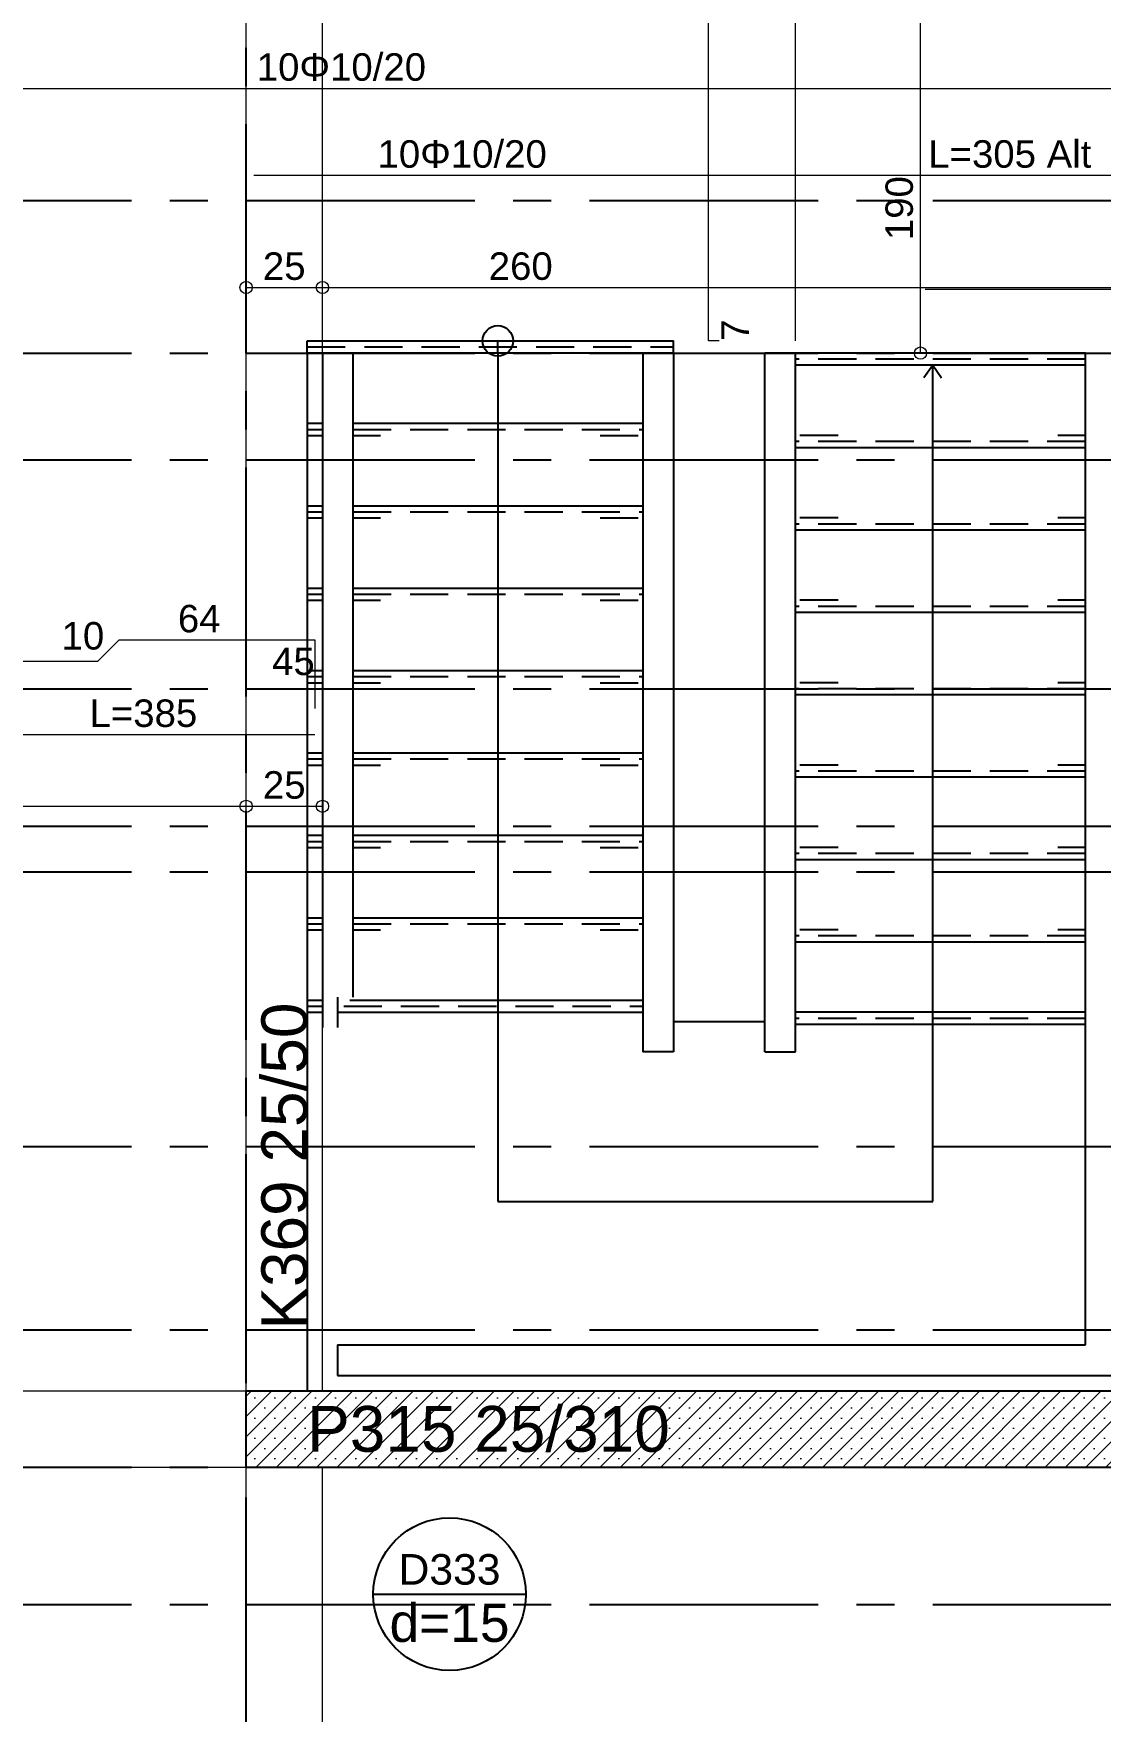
# Model space of a CAD drawing. Header units: millimetres. Extents: x 2232 to 85269, y -3593 to 5869.
# Drawn here: x 62775 to 63125, y 3623 to 4173 of the extents above; entities that cross this region are included whole.
import ezdxf

# ---------------------------------------------------------------- set-up
doc = ezdxf.new("R2010")
doc.units = ezdxf.units.MM
for name, pattern in [('CENTER2', [112.5, 75, -12.5, 12.5, -12.5]), ('DASHDOT2', [12.7, 6.35, -3.175, 0, -3.175]), ('HIDDEN2', [18.75, 12.5, -6.25])]:
    doc.linetypes.add(name, pattern=pattern)
doc.layers.add('aks', color=251, linetype='DASHDOT2', lineweight=35)
for name, color, linetype in [('Donatı Topl. Uzun. Yazısı', 7, 'Continuous'), ('Donatı Uz. Yazısı', 7, 'Continuous'), ('Donatı Yazısı', 7, 'Continuous'), ('Donatı Çizgisi', 7, 'Continuous'), ('Döşeme', 7, 'Continuous'), ('Kiriş', 7, 'Continuous'), ('Merdiven', 7, 'Continuous'), ('Panel', 7, 'Continuous'), ('Standart', 7, 'Continuous'), ('Statik Döşeme Kenarı', 7, 'Continuous'), ('Ölçülendirme', 7, 'Continuous')]:
    doc.layers.add(name, color=color, linetype=linetype)
doc.styles.add('arial_1_18', font='arial.ttf', dxfattribs={"height": 0.2})

# ---------------------------------------------------------------- blocks, each defined once
blk = doc.blocks.new('IDE612Entity5168')
at = {"layer": 'Döşeme', "color": 117, "linetype": 'Continuous', "lineweight": -3}
blk.add_lwpolyline([(1841.67, 718.33), (1891.67, 718.33)], dxfattribs=at)
blk.add_circle((1866.67, 718.33), 25, dxfattribs=at)
at = {"layer": 'Döşeme', "color": 178, "linetype": 'Continuous', "lineweight": -3, "style": 'arial_1_18'}
blk.add_text('D333', height=10, dxfattribs=at).set_placement((1849.97, 721.46))
at = {"layer": 'Döşeme', "color": 164, "linetype": 'Continuous', "lineweight": -3, "style": 'arial_1_18'}
blk.add_text('d=15', height=12.5, dxfattribs=at).set_placement((1847, 702.71))
blk = doc.blocks.new('IDE612Entity5236')
at = {"layer": 'aks', "color": 251, "linetype": 'CENTER2', "lineweight": -3}
blk.add_lwpolyline([(1800, 0), (1800, 2330)], dxfattribs=at)
blk = doc.blocks.new('IDE612Entity5278')
at = {"layer": 'aks', "color": 251, "linetype": 'CENTER2', "lineweight": -3}
blk.add_lwpolyline([(0, 1090), (3260, 1090)], dxfattribs=at)
blk = doc.blocks.new('IDE612Entity5285')
at = {"layer": 'aks', "color": 251, "linetype": 'CENTER2', "lineweight": -3}
blk.add_lwpolyline([(0, 865), (3260, 865)], dxfattribs=at)
blk = doc.blocks.new('IDE612Entity5292')
at = {"layer": 'aks', "color": 251, "linetype": 'CENTER2', "lineweight": -3}
blk.add_lwpolyline([(0, 715), (3260, 715)], dxfattribs=at)
blk = doc.blocks.new('IDE612Entity5299')
at = {"layer": 'aks', "color": 251, "linetype": 'CENTER2', "lineweight": -3}
blk.add_lwpolyline([(0, 970), (3260, 970)], dxfattribs=at)
blk = doc.blocks.new('IDE612Entity5306')
at = {"layer": 'aks', "color": 251, "linetype": 'CENTER2', "lineweight": -3}
blk.add_lwpolyline([(0, 1125), (3260, 1125)], dxfattribs=at)
blk = doc.blocks.new('IDE612Entity5313')
at = {"layer": 'aks', "color": 251, "linetype": 'CENTER2', "lineweight": -3}
blk.add_lwpolyline([(0, 1015), (3260, 1015)], dxfattribs=at)
blk = doc.blocks.new('IDE612Entity5320')
at = {"layer": 'aks', "color": 251, "linetype": 'CENTER2', "lineweight": -3}
blk.add_lwpolyline([(0, 760), (3260, 760)], dxfattribs=at)
blk = doc.blocks.new('IDE612Entity5341')
at = {"layer": 'aks', "color": 251, "linetype": 'CENTER2', "lineweight": -3}
blk.add_lwpolyline([(0, 955), (3260, 955)], dxfattribs=at)
blk = doc.blocks.new('IDE612Entity5348')
at = {"layer": 'aks', "color": 251, "linetype": 'CENTER2', "lineweight": -3}
blk.add_lwpolyline([(0, 805), (3260, 805)], dxfattribs=at)
blk = doc.blocks.new('IDE612Entity5557')
at = {"layer": 'Panel', "linetype": 'Continuous', "lineweight": 5}
h = blk.add_hatch(dxfattribs=at)
h.set_pattern_fill('SACNCR', color=163, scale=50, style=0)
h.set_pattern_definition([(45, (0, 0), (-3.314563, 3.314563), []), (45, (3.3146, 0), (-3.314563, 3.314563), [0, -4.6875])])
h.paths.add_polyline_path([(1800, 785), (2110, 785), (2110, 760), (1800, 760)])
blk = doc.blocks.new('IDE612Entity5558')
at = {"layer": 'Panel', "color": 164, "linetype": 'Continuous', "lineweight": -3}
blk.add_lwpolyline([(1800, 760), (1800, 785)], dxfattribs=at)
blk = doc.blocks.new('IDE612Entity5559')
at = {"layer": 'Panel', "color": 164, "linetype": 'Continuous', "lineweight": -3}
blk.add_lwpolyline([(1800, 760), (2110, 760)], dxfattribs=at)
blk = doc.blocks.new('IDE612Entity5561')
at = {"layer": 'Panel', "color": 164, "linetype": 'Continuous', "lineweight": -3}
blk.add_lwpolyline([(1800, 785), (2110, 785)], dxfattribs=at)
blk = doc.blocks.new('IDE612Entity5562')
at = {"layer": 'Panel', "color": 159, "linetype": 'Continuous', "lineweight": -3, "style": 'arial_1_18'}
blk.add_text('P315 25/310', height=15, dxfattribs=at).set_placement((1820, 765))
blk = doc.blocks.new('IDE612Entity5565')
at = {"layer": 'aks', "color": 251, "linetype": 'CENTER2', "lineweight": -3}
blk.add_lwpolyline([(0, 1175), (3260, 1175)], dxfattribs=at)
blk = doc.blocks.new('IDE612Entity5763')
at = {"layer": 'Kiriş', "color": 4, "linetype": 'Continuous', "lineweight": 5}
blk.add_lwpolyline([(1825, 410), (1825, 760)], dxfattribs=at)
blk = doc.blocks.new('IDE612Entity5764')
at = {"layer": 'Kiriş', "color": 4, "linetype": 'Continuous', "lineweight": 5}
blk.add_lwpolyline([(1800, 410), (1800, 760)], dxfattribs=at)
blk = doc.blocks.new('IDE612Entity5844')
at = {"layer": 'Statik Döşeme Kenarı', "color": 1, "linetype": 'Continuous', "lineweight": 5}
blk.add_lwpolyline([(1825, 1125), (2085, 1125)], dxfattribs=at)
blk = doc.blocks.new('IDE612Entity5936')
at = {"layer": 'Kiriş', "color": 4, "linetype": 'Continuous', "lineweight": 5}
blk.add_lwpolyline([(1825, 785), (1825, 1125)], dxfattribs=at)
blk = doc.blocks.new('IDE612Entity5937')
at = {"layer": 'Kiriş', "color": 4, "linetype": 'Continuous', "lineweight": 5}
blk.add_lwpolyline([(1825, 1125), (1825, 1315)], dxfattribs=at)
blk = doc.blocks.new('IDE612Entity5938')
at = {"layer": 'Kiriş', "color": 4, "linetype": 'Continuous', "lineweight": 5}
blk.add_lwpolyline([(1800, 785), (1800, 1315)], dxfattribs=at)
blk = doc.blocks.new('IDE612Entity5939')
at = {"layer": 'Kiriş', "color": 159, "linetype": 'Continuous', "lineweight": 5, "style": 'arial_1_18'}
blk.add_text('K369 25/50', height=15, rotation=90, dxfattribs=at).set_placement((1820, 805))
blk = doc.blocks.new('IDE612Entity5940')
at = {"layer": 'Kiriş', "color": 4, "linetype": 'Continuous', "lineweight": 5}
blk.add_lwpolyline([(1460, 760), (1800, 760)], dxfattribs=at)
blk = doc.blocks.new('IDE612Entity5941')
at = {"layer": 'Kiriş', "color": 4, "linetype": 'Continuous', "lineweight": 5}
blk.add_lwpolyline([(1460, 785), (1800, 785)], dxfattribs=at)
blk = doc.blocks.new('IDE612Entity6299')
at = {"layer": 'Merdiven', "color": 171, "linetype": 'Continuous', "lineweight": -3}
blk.add_lwpolyline([(1835, 1125), (1835, 914)], dxfattribs=at)
blk = doc.blocks.new('IDE612Entity6300')
at = {"layer": 'Merdiven', "color": 171, "linetype": 'Continuous', "lineweight": -3}
blk.add_lwpolyline([(1825, 1125), (1825, 904)], dxfattribs=at)
blk = doc.blocks.new('IDE612Entity6301')
at = {"layer": 'Merdiven', "color": 171, "linetype": 'Continuous', "lineweight": -3}
blk.add_lwpolyline([(1835, 1125), (1825, 1125)], dxfattribs=at)
blk = doc.blocks.new('IDE612Entity6302')
at = {"layer": 'Merdiven', "color": 171, "linetype": 'Continuous', "lineweight": -3}
blk.add_lwpolyline([(1940, 1125), (1940, 914)], dxfattribs=at)
blk = doc.blocks.new('IDE612Entity6303')
at = {"layer": 'Merdiven', "color": 171, "linetype": 'Continuous', "lineweight": -3}
blk.add_lwpolyline([(1930, 1125), (1930, 904)], dxfattribs=at)
blk = doc.blocks.new('IDE612Entity6304')
at = {"layer": 'Merdiven', "color": 171, "linetype": 'Continuous', "lineweight": -3}
blk.add_lwpolyline([(1940, 1125), (1930, 1125)], dxfattribs=at)
blk = doc.blocks.new('IDE612Entity6305')
at = {"layer": 'Merdiven', "color": 171, "linetype": 'Continuous', "lineweight": -3}
blk.add_lwpolyline([(1830, 914), (1830, 904)], dxfattribs=at)
blk = doc.blocks.new('IDE612Entity6306')
at = {"layer": 'Merdiven', "color": 171, "linetype": 'Continuous', "lineweight": -3}
blk.add_lwpolyline([(1830, 800), (2075, 800)], dxfattribs=at)
blk = doc.blocks.new('IDE612Entity6307')
at = {"layer": 'Merdiven', "color": 171, "linetype": 'Continuous', "lineweight": -3}
blk.add_lwpolyline([(1830, 790), (2085, 790)], dxfattribs=at)
blk = doc.blocks.new('IDE612Entity6308')
at = {"layer": 'Merdiven', "color": 171, "linetype": 'Continuous', "lineweight": -3}
blk.add_lwpolyline([(1830, 800), (1830, 790)], dxfattribs=at)
blk = doc.blocks.new('IDE612Entity6309')
at = {"layer": 'Merdiven', "color": 171, "linetype": 'Continuous', "lineweight": -3}
blk.add_lwpolyline([(2075, 800), (2075, 909)], dxfattribs=at)
blk = doc.blocks.new('IDE612Entity6311')
at = {"layer": 'Merdiven', "color": 171, "linetype": 'Continuous', "lineweight": -3}
blk.add_lwpolyline([(1940, 914), (1940, 896)], dxfattribs=at)
blk = doc.blocks.new('IDE612Entity6312')
at = {"layer": 'Merdiven', "color": 171, "linetype": 'Continuous', "lineweight": -3}
blk.add_lwpolyline([(1930, 904), (1930, 896)], dxfattribs=at)
blk = doc.blocks.new('IDE612Entity6313')
at = {"layer": 'Merdiven', "color": 171, "linetype": 'Continuous', "lineweight": -3}
blk.add_lwpolyline([(1940, 896), (1930, 896)], dxfattribs=at)
blk = doc.blocks.new('IDE612Entity6314')
at = {"layer": 'Merdiven', "color": 171, "linetype": 'Continuous', "lineweight": -3}
blk.add_lwpolyline([(1970, 896), (1970, 909)], dxfattribs=at)
blk = doc.blocks.new('IDE612Entity6315')
at = {"layer": 'Merdiven', "color": 171, "linetype": 'Continuous', "lineweight": -3}
blk.add_lwpolyline([(1980, 896), (1980, 909)], dxfattribs=at)
blk = doc.blocks.new('IDE612Entity6316')
at = {"layer": 'Merdiven', "color": 171, "linetype": 'Continuous', "lineweight": -3}
blk.add_lwpolyline([(1970, 896), (1980, 896)], dxfattribs=at)
blk = doc.blocks.new('IDE612Entity6317')
at = {"layer": 'Merdiven', "color": 171, "linetype": 'Continuous', "lineweight": -3}
blk.add_lwpolyline([(2075, 909), (2075, 1125)], dxfattribs=at)
blk = doc.blocks.new('IDE612Entity6319')
at = {"layer": 'Merdiven', "color": 171, "linetype": 'Continuous', "lineweight": -3}
blk.add_lwpolyline([(2075, 1125), (2085, 1125)], dxfattribs=at)
blk = doc.blocks.new('IDE612Entity6320')
at = {"layer": 'Merdiven', "color": 171, "linetype": 'Continuous', "lineweight": -3}
blk.add_lwpolyline([(1970, 909), (1970, 1125)], dxfattribs=at)
blk = doc.blocks.new('IDE612Entity6321')
at = {"layer": 'Merdiven', "color": 171, "linetype": 'Continuous', "lineweight": -3}
blk.add_lwpolyline([(1980, 909), (1980, 1125)], dxfattribs=at)
blk = doc.blocks.new('IDE612Entity6322')
at = {"layer": 'Merdiven', "color": 171, "linetype": 'Continuous', "lineweight": -3}
blk.add_lwpolyline([(1970, 1125), (1980, 1125)], dxfattribs=at)
blk = doc.blocks.new('IDE612Entity6323')
at = {"layer": 'Merdiven', "color": 171, "linetype": 'HIDDEN2', "lineweight": -3}
blk.add_lwpolyline([(1820, 1125), (1825, 1125)], dxfattribs=at)
blk = doc.blocks.new('IDE612Entity6324')
at = {"layer": 'Merdiven', "color": 171, "linetype": 'HIDDEN2', "lineweight": -3}
blk.add_lwpolyline([(1835, 1125), (1844, 1125)], dxfattribs=at)
blk = doc.blocks.new('IDE612Entity6325')
at = {"layer": 'Merdiven', "color": 171, "linetype": 'HIDDEN2', "lineweight": -3}
blk.add_lwpolyline([(1825, 1125), (1835, 1125)], dxfattribs=at)
blk = doc.blocks.new('IDE612Entity6326')
at = {"layer": 'Merdiven', "color": 171, "linetype": 'HIDDEN2', "lineweight": -3}
blk.add_lwpolyline([(1916, 1125), (1930, 1125)], dxfattribs=at)
blk = doc.blocks.new('IDE612Entity6327')
at = {"layer": 'Merdiven', "color": 171, "linetype": 'HIDDEN2', "lineweight": -3}
blk.add_lwpolyline([(1930, 1125), (1940, 1125)], dxfattribs=at)
blk = doc.blocks.new('IDE612Entity6328')
at = {"layer": 'Merdiven', "color": 171, "linetype": 'HIDDEN2', "lineweight": -3}
blk.add_lwpolyline([(1820, 1098), (1825, 1098)], dxfattribs=at)
blk = doc.blocks.new('IDE612Entity6329')
at = {"layer": 'Merdiven', "color": 171, "linetype": 'HIDDEN2', "lineweight": -3}
blk.add_lwpolyline([(1835, 1098), (1844, 1098)], dxfattribs=at)
blk = doc.blocks.new('IDE612Entity6330')
at = {"layer": 'Merdiven', "color": 171, "linetype": 'HIDDEN2', "lineweight": -3}
blk.add_lwpolyline([(1916, 1098), (1930, 1098)], dxfattribs=at)
blk = doc.blocks.new('IDE612Entity6331')
at = {"layer": 'Merdiven', "color": 171, "linetype": 'HIDDEN2', "lineweight": -3}
blk.add_lwpolyline([(1820, 1071), (1825, 1071)], dxfattribs=at)
blk = doc.blocks.new('IDE612Entity6332')
at = {"layer": 'Merdiven', "color": 171, "linetype": 'HIDDEN2', "lineweight": -3}
blk.add_lwpolyline([(1835, 1071), (1844, 1071)], dxfattribs=at)
blk = doc.blocks.new('IDE612Entity6333')
at = {"layer": 'Merdiven', "color": 171, "linetype": 'HIDDEN2', "lineweight": -3}
blk.add_lwpolyline([(1916, 1071), (1930, 1071)], dxfattribs=at)
blk = doc.blocks.new('IDE612Entity6334')
at = {"layer": 'Merdiven', "color": 171, "linetype": 'HIDDEN2', "lineweight": -3}
blk.add_lwpolyline([(1820, 1044), (1825, 1044)], dxfattribs=at)
blk = doc.blocks.new('IDE612Entity6335')
at = {"layer": 'Merdiven', "color": 171, "linetype": 'HIDDEN2', "lineweight": -3}
blk.add_lwpolyline([(1835, 1044), (1844, 1044)], dxfattribs=at)
blk = doc.blocks.new('IDE612Entity6336')
at = {"layer": 'Merdiven', "color": 171, "linetype": 'HIDDEN2', "lineweight": -3}
blk.add_lwpolyline([(1916, 1044), (1930, 1044)], dxfattribs=at)
blk = doc.blocks.new('IDE612Entity6337')
at = {"layer": 'Merdiven', "color": 171, "linetype": 'HIDDEN2', "lineweight": -3}
blk.add_lwpolyline([(1820, 1017), (1825, 1017)], dxfattribs=at)
blk = doc.blocks.new('IDE612Entity6338')
at = {"layer": 'Merdiven', "color": 171, "linetype": 'HIDDEN2', "lineweight": -3}
blk.add_lwpolyline([(1835, 1017), (1844, 1017)], dxfattribs=at)
blk = doc.blocks.new('IDE612Entity6339')
at = {"layer": 'Merdiven', "color": 171, "linetype": 'HIDDEN2', "lineweight": -3}
blk.add_lwpolyline([(1916, 1017), (1930, 1017)], dxfattribs=at)
blk = doc.blocks.new('IDE612Entity6340')
at = {"layer": 'Merdiven', "color": 171, "linetype": 'HIDDEN2', "lineweight": -3}
blk.add_lwpolyline([(1820, 990), (1825, 990)], dxfattribs=at)
blk = doc.blocks.new('IDE612Entity6341')
at = {"layer": 'Merdiven', "color": 171, "linetype": 'HIDDEN2', "lineweight": -3}
blk.add_lwpolyline([(1835, 990), (1844, 990)], dxfattribs=at)
blk = doc.blocks.new('IDE612Entity6342')
at = {"layer": 'Merdiven', "color": 171, "linetype": 'HIDDEN2', "lineweight": -3}
blk.add_lwpolyline([(1916, 990), (1930, 990)], dxfattribs=at)
blk = doc.blocks.new('IDE612Entity6343')
at = {"layer": 'Merdiven', "color": 171, "linetype": 'HIDDEN2', "lineweight": -3}
blk.add_lwpolyline([(1820, 963), (1825, 963)], dxfattribs=at)
blk = doc.blocks.new('IDE612Entity6344')
at = {"layer": 'Merdiven', "color": 171, "linetype": 'HIDDEN2', "lineweight": -3}
blk.add_lwpolyline([(1835, 963), (1844, 963)], dxfattribs=at)
blk = doc.blocks.new('IDE612Entity6345')
at = {"layer": 'Merdiven', "color": 171, "linetype": 'HIDDEN2', "lineweight": -3}
blk.add_lwpolyline([(1916, 963), (1930, 963)], dxfattribs=at)
blk = doc.blocks.new('IDE612Entity6346')
at = {"layer": 'Merdiven', "color": 171, "linetype": 'HIDDEN2', "lineweight": -3}
blk.add_lwpolyline([(1820, 936), (1825, 936)], dxfattribs=at)
blk = doc.blocks.new('IDE612Entity6347')
at = {"layer": 'Merdiven', "color": 171, "linetype": 'HIDDEN2', "lineweight": -3}
blk.add_lwpolyline([(1835, 936), (1844, 936)], dxfattribs=at)
blk = doc.blocks.new('IDE612Entity6348')
at = {"layer": 'Merdiven', "color": 171, "linetype": 'HIDDEN2', "lineweight": -3}
blk.add_lwpolyline([(1916, 936), (1930, 936)], dxfattribs=at)
blk = doc.blocks.new('IDE612Entity6349')
at = {"layer": 'Merdiven', "color": 171, "linetype": 'HIDDEN2', "lineweight": -3}
blk.add_lwpolyline([(1820, 909), (1825, 909)], dxfattribs=at)
blk = doc.blocks.new('IDE612Entity6350')
at = {"layer": 'Merdiven', "color": 171, "linetype": 'HIDDEN2', "lineweight": -3}
blk.add_lwpolyline([(1830, 909), (1844, 909)], dxfattribs=at)
blk = doc.blocks.new('IDE612Entity6351')
at = {"layer": 'Merdiven', "color": 171, "linetype": 'HIDDEN2', "lineweight": -3}
blk.add_lwpolyline([(1916, 909), (1930, 909)], dxfattribs=at)
blk = doc.blocks.new('IDE612Entity6352')
at = {"layer": 'Merdiven', "color": 171, "linetype": 'HIDDEN2', "lineweight": -3}
blk.add_lwpolyline([(1820, 1127), (1940, 1127)], dxfattribs=at)
blk = doc.blocks.new('IDE612Entity6353')
at = {"layer": 'Merdiven', "color": 171, "linetype": 'HIDDEN2', "lineweight": -3}
blk.add_lwpolyline([(1820, 1100), (1825, 1100)], dxfattribs=at)
blk = doc.blocks.new('IDE612Entity6354')
at = {"layer": 'Merdiven', "color": 171, "linetype": 'HIDDEN2', "lineweight": -3}
blk.add_lwpolyline([(1835, 1100), (1930, 1100)], dxfattribs=at)
blk = doc.blocks.new('IDE612Entity6355')
at = {"layer": 'Merdiven', "color": 171, "linetype": 'HIDDEN2', "lineweight": -3}
blk.add_lwpolyline([(1820, 1073), (1825, 1073)], dxfattribs=at)
blk = doc.blocks.new('IDE612Entity6356')
at = {"layer": 'Merdiven', "color": 171, "linetype": 'HIDDEN2', "lineweight": -3}
blk.add_lwpolyline([(1835, 1073), (1930, 1073)], dxfattribs=at)
blk = doc.blocks.new('IDE612Entity6357')
at = {"layer": 'Merdiven', "color": 171, "linetype": 'HIDDEN2', "lineweight": -3}
blk.add_lwpolyline([(1820, 1046), (1825, 1046)], dxfattribs=at)
blk = doc.blocks.new('IDE612Entity6358')
at = {"layer": 'Merdiven', "color": 171, "linetype": 'HIDDEN2', "lineweight": -3}
blk.add_lwpolyline([(1835, 1046), (1930, 1046)], dxfattribs=at)
blk = doc.blocks.new('IDE612Entity6359')
at = {"layer": 'Merdiven', "color": 171, "linetype": 'HIDDEN2', "lineweight": -3}
blk.add_lwpolyline([(1820, 1019), (1825, 1019)], dxfattribs=at)
blk = doc.blocks.new('IDE612Entity6360')
at = {"layer": 'Merdiven', "color": 171, "linetype": 'HIDDEN2', "lineweight": -3}
blk.add_lwpolyline([(1835, 1019), (1930, 1019)], dxfattribs=at)
blk = doc.blocks.new('IDE612Entity6361')
at = {"layer": 'Merdiven', "color": 171, "linetype": 'HIDDEN2', "lineweight": -3}
blk.add_lwpolyline([(1820, 992), (1825, 992)], dxfattribs=at)
blk = doc.blocks.new('IDE612Entity6362')
at = {"layer": 'Merdiven', "color": 171, "linetype": 'HIDDEN2', "lineweight": -3}
blk.add_lwpolyline([(1835, 992), (1930, 992)], dxfattribs=at)
blk = doc.blocks.new('IDE612Entity6363')
at = {"layer": 'Merdiven', "color": 171, "linetype": 'HIDDEN2', "lineweight": -3}
blk.add_lwpolyline([(1820, 965), (1825, 965)], dxfattribs=at)
blk = doc.blocks.new('IDE612Entity6364')
at = {"layer": 'Merdiven', "color": 171, "linetype": 'HIDDEN2', "lineweight": -3}
blk.add_lwpolyline([(1835, 965), (1930, 965)], dxfattribs=at)
blk = doc.blocks.new('IDE612Entity6365')
at = {"layer": 'Merdiven', "color": 171, "linetype": 'HIDDEN2', "lineweight": -3}
blk.add_lwpolyline([(1820, 938), (1825, 938)], dxfattribs=at)
blk = doc.blocks.new('IDE612Entity6366')
at = {"layer": 'Merdiven', "color": 171, "linetype": 'HIDDEN2', "lineweight": -3}
blk.add_lwpolyline([(1835, 938), (1930, 938)], dxfattribs=at)
blk = doc.blocks.new('IDE612Entity6367')
at = {"layer": 'Merdiven', "color": 171, "linetype": 'HIDDEN2', "lineweight": -3}
blk.add_lwpolyline([(1820, 911), (1825, 911)], dxfattribs=at)
blk = doc.blocks.new('IDE612Entity6368')
at = {"layer": 'Merdiven', "color": 171, "linetype": 'HIDDEN2', "lineweight": -3}
blk.add_lwpolyline([(1832, 911), (1930, 911)], dxfattribs=at)
blk = doc.blocks.new('IDE612Entity6369')
at = {"layer": 'Merdiven', "color": 171, "linetype": 'Continuous', "lineweight": -3}
blk.add_lwpolyline([(1820, 1129), (1940, 1129)], dxfattribs=at)
blk = doc.blocks.new('IDE612Entity6370')
at = {"layer": 'Merdiven', "color": 171, "linetype": 'Continuous', "lineweight": -3}
blk.add_lwpolyline([(1820, 1102), (1825, 1102)], dxfattribs=at)
blk = doc.blocks.new('IDE612Entity6371')
at = {"layer": 'Merdiven', "color": 171, "linetype": 'Continuous', "lineweight": -3}
blk.add_lwpolyline([(1835, 1102), (1930, 1102)], dxfattribs=at)
blk = doc.blocks.new('IDE612Entity6372')
at = {"layer": 'Merdiven', "color": 171, "linetype": 'Continuous', "lineweight": -3}
blk.add_lwpolyline([(1820, 1075), (1825, 1075)], dxfattribs=at)
blk = doc.blocks.new('IDE612Entity6373')
at = {"layer": 'Merdiven', "color": 171, "linetype": 'Continuous', "lineweight": -3}
blk.add_lwpolyline([(1835, 1075), (1930, 1075)], dxfattribs=at)
blk = doc.blocks.new('IDE612Entity6374')
at = {"layer": 'Merdiven', "color": 171, "linetype": 'Continuous', "lineweight": -3}
blk.add_lwpolyline([(1820, 1048), (1825, 1048)], dxfattribs=at)
blk = doc.blocks.new('IDE612Entity6375')
at = {"layer": 'Merdiven', "color": 171, "linetype": 'Continuous', "lineweight": -3}
blk.add_lwpolyline([(1835, 1048), (1930, 1048)], dxfattribs=at)
blk = doc.blocks.new('IDE612Entity6376')
at = {"layer": 'Merdiven', "color": 171, "linetype": 'Continuous', "lineweight": -3}
blk.add_lwpolyline([(1820, 1021), (1825, 1021)], dxfattribs=at)
blk = doc.blocks.new('IDE612Entity6377')
at = {"layer": 'Merdiven', "color": 171, "linetype": 'Continuous', "lineweight": -3}
blk.add_lwpolyline([(1835, 1021), (1930, 1021)], dxfattribs=at)
blk = doc.blocks.new('IDE612Entity6378')
at = {"layer": 'Merdiven', "color": 171, "linetype": 'Continuous', "lineweight": -3}
blk.add_lwpolyline([(1820, 994), (1825, 994)], dxfattribs=at)
blk = doc.blocks.new('IDE612Entity6379')
at = {"layer": 'Merdiven', "color": 171, "linetype": 'Continuous', "lineweight": -3}
blk.add_lwpolyline([(1835, 994), (1930, 994)], dxfattribs=at)
blk = doc.blocks.new('IDE612Entity6380')
at = {"layer": 'Merdiven', "color": 171, "linetype": 'Continuous', "lineweight": -3}
blk.add_lwpolyline([(1820, 967), (1825, 967)], dxfattribs=at)
blk = doc.blocks.new('IDE612Entity6381')
at = {"layer": 'Merdiven', "color": 171, "linetype": 'Continuous', "lineweight": -3}
blk.add_lwpolyline([(1835, 967), (1930, 967)], dxfattribs=at)
blk = doc.blocks.new('IDE612Entity6382')
at = {"layer": 'Merdiven', "color": 171, "linetype": 'Continuous', "lineweight": -3}
blk.add_lwpolyline([(1820, 940), (1825, 940)], dxfattribs=at)
blk = doc.blocks.new('IDE612Entity6383')
at = {"layer": 'Merdiven', "color": 171, "linetype": 'Continuous', "lineweight": -3}
blk.add_lwpolyline([(1835, 940), (1930, 940)], dxfattribs=at)
blk = doc.blocks.new('IDE612Entity6384')
at = {"layer": 'Merdiven', "color": 171, "linetype": 'Continuous', "lineweight": -3}
blk.add_lwpolyline([(1820, 913), (1825, 913)], dxfattribs=at)
blk = doc.blocks.new('IDE612Entity6385')
at = {"layer": 'Merdiven', "color": 171, "linetype": 'Continuous', "lineweight": -3}
blk.add_lwpolyline([(1834, 913), (1930, 913)], dxfattribs=at)
blk = doc.blocks.new('IDE612Entity6386')
at = {"layer": 'Merdiven', "color": 171, "linetype": 'Continuous', "lineweight": -3}
blk.add_lwpolyline([(1820, 1125), (1820, 1129)], dxfattribs=at)
blk = doc.blocks.new('IDE612Entity6387')
at = {"layer": 'Merdiven', "color": 171, "linetype": 'Continuous', "lineweight": -3}
blk.add_lwpolyline([(1940, 1125), (1940, 1129)], dxfattribs=at)
blk = doc.blocks.new('IDE612Entity6388')
at = {"layer": 'Merdiven', "color": 171, "linetype": 'Continuous', "lineweight": -3}
blk.add_lwpolyline([(1835, 1125), (1825, 1125)], dxfattribs=at)
blk = doc.blocks.new('IDE612Entity6389')
at = {"layer": 'Merdiven', "color": 171, "linetype": 'Continuous', "lineweight": -3}
blk.add_lwpolyline([(1825, 1125), (1820, 1125)], dxfattribs=at)
blk = doc.blocks.new('IDE612Entity6390')
at = {"layer": 'Merdiven', "color": 171, "linetype": 'Continuous', "lineweight": -3}
blk.add_lwpolyline([(1940, 1125), (1930, 1125)], dxfattribs=at)
blk = doc.blocks.new('IDE612Entity6391')
at = {"layer": 'Merdiven', "color": 171, "linetype": 'Continuous', "lineweight": -3}
blk.add_lwpolyline([(1930, 1125), (1835, 1125)], dxfattribs=at)
blk = doc.blocks.new('IDE612Entity6392')
at = {"layer": 'Merdiven', "color": 171, "linetype": 'Continuous', "lineweight": -3}
blk.add_lwpolyline([(1820, 1125), (1820, 909)], dxfattribs=at)
blk = doc.blocks.new('IDE612Entity6393')
at = {"layer": 'Merdiven', "color": 171, "linetype": 'Continuous', "lineweight": -3}
blk.add_lwpolyline([(1820, 909), (1825, 909)], dxfattribs=at)
blk = doc.blocks.new('IDE612Entity6394')
at = {"layer": 'Merdiven', "color": 171, "linetype": 'Continuous', "lineweight": -3}
blk.add_lwpolyline([(1830, 909), (1930, 909)], dxfattribs=at)
blk = doc.blocks.new('IDE612Entity6395')
at = {"layer": 'Merdiven', "color": 251, "linetype": 'Continuous', "lineweight": -3}
blk.add_lwpolyline([(1882.5, 1125), (1882.5, 909)], dxfattribs=at)
blk = doc.blocks.new('IDE612Entity6396')
at = {"layer": 'Merdiven', "color": 251, "linetype": 'Continuous', "lineweight": -3}
blk.add_lwpolyline([(1882.5, 1125), (1882.5, 1129)], dxfattribs=at)
blk = doc.blocks.new('IDE612Entity6397')
at = {"layer": 'Merdiven', "color": 171, "linetype": 'Continuous', "lineweight": -3}
blk.add_lwpolyline([(1820, 909), (1825, 909)], dxfattribs=at)
blk = doc.blocks.new('IDE612Entity6398')
at = {"layer": 'Merdiven', "color": 171, "linetype": 'Continuous', "lineweight": -3}
blk.add_lwpolyline([(1830, 909), (1930, 909)], dxfattribs=at)
blk = doc.blocks.new('IDE612Entity6399')
at = {"layer": 'Merdiven', "color": 171, "linetype": 'Continuous', "lineweight": -3}
blk.add_lwpolyline([(1820, 909), (1820, 785)], dxfattribs=at)
blk = doc.blocks.new('IDE612Entity6400')
at = {"layer": 'Merdiven', "color": 171, "linetype": 'Continuous', "lineweight": -3}
blk.add_lwpolyline([(1820, 785), (2090, 785)], dxfattribs=at)
blk = doc.blocks.new('IDE612Entity6402')
at = {"layer": 'Merdiven', "color": 171, "linetype": 'Continuous', "lineweight": -3}
blk.add_lwpolyline([(1940, 906), (1970, 906)], dxfattribs=at)
blk = doc.blocks.new('IDE612Entity6404')
at = {"layer": 'Merdiven', "color": 171, "linetype": 'Continuous', "lineweight": -3}
blk.add_lwpolyline([(2075, 909), (1980, 909)], dxfattribs=at)
blk = doc.blocks.new('IDE612Entity6405')
at = {"layer": 'Merdiven', "color": 251, "linetype": 'Continuous', "lineweight": -3}
blk.add_lwpolyline([(1882.5, 909), (1882.5, 847)], dxfattribs=at)
blk = doc.blocks.new('IDE612Entity6406')
at = {"layer": 'Merdiven', "color": 251, "linetype": 'Continuous', "lineweight": -3}
blk.add_lwpolyline([(1882.5, 847), (2025, 847)], dxfattribs=at)
blk = doc.blocks.new('IDE612Entity6407')
at = {"layer": 'Merdiven', "color": 251, "linetype": 'Continuous', "lineweight": -3}
blk.add_lwpolyline([(2025, 847), (2025, 909)], dxfattribs=at)
blk = doc.blocks.new('IDE612Entity6409')
at = {"layer": 'Merdiven', "color": 171, "linetype": 'HIDDEN2', "lineweight": -3}
blk.add_lwpolyline([(2075, 909), (2066, 909)], dxfattribs=at)
blk = doc.blocks.new('IDE612Entity6410')
at = {"layer": 'Merdiven', "color": 171, "linetype": 'HIDDEN2', "lineweight": -3}
blk.add_lwpolyline([(1994, 909), (1980, 909)], dxfattribs=at)
blk = doc.blocks.new('IDE612Entity6412')
at = {"layer": 'Merdiven', "color": 171, "linetype": 'HIDDEN2', "lineweight": -3}
blk.add_lwpolyline([(2075, 936), (2066, 936)], dxfattribs=at)
blk = doc.blocks.new('IDE612Entity6413')
at = {"layer": 'Merdiven', "color": 171, "linetype": 'HIDDEN2', "lineweight": -3}
blk.add_lwpolyline([(1994, 936), (1980, 936)], dxfattribs=at)
blk = doc.blocks.new('IDE612Entity6415')
at = {"layer": 'Merdiven', "color": 171, "linetype": 'HIDDEN2', "lineweight": -3}
blk.add_lwpolyline([(2075, 963), (2066, 963)], dxfattribs=at)
blk = doc.blocks.new('IDE612Entity6416')
at = {"layer": 'Merdiven', "color": 171, "linetype": 'HIDDEN2', "lineweight": -3}
blk.add_lwpolyline([(1994, 963), (1980, 963)], dxfattribs=at)
blk = doc.blocks.new('IDE612Entity6418')
at = {"layer": 'Merdiven', "color": 171, "linetype": 'HIDDEN2', "lineweight": -3}
blk.add_lwpolyline([(2075, 990), (2066, 990)], dxfattribs=at)
blk = doc.blocks.new('IDE612Entity6419')
at = {"layer": 'Merdiven', "color": 171, "linetype": 'HIDDEN2', "lineweight": -3}
blk.add_lwpolyline([(1994, 990), (1980, 990)], dxfattribs=at)
blk = doc.blocks.new('IDE612Entity6421')
at = {"layer": 'Merdiven', "color": 171, "linetype": 'HIDDEN2', "lineweight": -3}
blk.add_lwpolyline([(2075, 1017), (2066, 1017)], dxfattribs=at)
blk = doc.blocks.new('IDE612Entity6422')
at = {"layer": 'Merdiven', "color": 171, "linetype": 'HIDDEN2', "lineweight": -3}
blk.add_lwpolyline([(1994, 1017), (1980, 1017)], dxfattribs=at)
blk = doc.blocks.new('IDE612Entity6424')
at = {"layer": 'Merdiven', "color": 171, "linetype": 'HIDDEN2', "lineweight": -3}
blk.add_lwpolyline([(2075, 1044), (2066, 1044)], dxfattribs=at)
blk = doc.blocks.new('IDE612Entity6425')
at = {"layer": 'Merdiven', "color": 171, "linetype": 'HIDDEN2', "lineweight": -3}
blk.add_lwpolyline([(1994, 1044), (1980, 1044)], dxfattribs=at)
blk = doc.blocks.new('IDE612Entity6427')
at = {"layer": 'Merdiven', "color": 171, "linetype": 'HIDDEN2', "lineweight": -3}
blk.add_lwpolyline([(2075, 1071), (2066, 1071)], dxfattribs=at)
blk = doc.blocks.new('IDE612Entity6428')
at = {"layer": 'Merdiven', "color": 171, "linetype": 'HIDDEN2', "lineweight": -3}
blk.add_lwpolyline([(1994, 1071), (1980, 1071)], dxfattribs=at)
blk = doc.blocks.new('IDE612Entity6430')
at = {"layer": 'Merdiven', "color": 171, "linetype": 'HIDDEN2', "lineweight": -3}
blk.add_lwpolyline([(2075, 1098), (2066, 1098)], dxfattribs=at)
blk = doc.blocks.new('IDE612Entity6431')
at = {"layer": 'Merdiven', "color": 171, "linetype": 'HIDDEN2', "lineweight": -3}
blk.add_lwpolyline([(1994, 1098), (1980, 1098)], dxfattribs=at)
blk = doc.blocks.new('IDE612Entity6433')
at = {"layer": 'Merdiven', "color": 171, "linetype": 'HIDDEN2', "lineweight": -3}
blk.add_lwpolyline([(2075, 1125), (2066, 1125)], dxfattribs=at)
blk = doc.blocks.new('IDE612Entity6434')
at = {"layer": 'Merdiven', "color": 171, "linetype": 'HIDDEN2', "lineweight": -3}
blk.add_lwpolyline([(1994, 1125), (1980, 1125)], dxfattribs=at)
blk = doc.blocks.new('IDE612Entity6436')
at = {"layer": 'Merdiven', "color": 171, "linetype": 'HIDDEN2', "lineweight": -3}
blk.add_lwpolyline([(2075, 907), (1980, 907)], dxfattribs=at)
blk = doc.blocks.new('IDE612Entity6438')
at = {"layer": 'Merdiven', "color": 171, "linetype": 'HIDDEN2', "lineweight": -3}
blk.add_lwpolyline([(2075, 934), (1980, 934)], dxfattribs=at)
blk = doc.blocks.new('IDE612Entity6440')
at = {"layer": 'Merdiven', "color": 171, "linetype": 'HIDDEN2', "lineweight": -3}
blk.add_lwpolyline([(2075, 961), (1980, 961)], dxfattribs=at)
blk = doc.blocks.new('IDE612Entity6442')
at = {"layer": 'Merdiven', "color": 171, "linetype": 'HIDDEN2', "lineweight": -3}
blk.add_lwpolyline([(2075, 988), (1980, 988)], dxfattribs=at)
blk = doc.blocks.new('IDE612Entity6444')
at = {"layer": 'Merdiven', "color": 171, "linetype": 'HIDDEN2', "lineweight": -3}
blk.add_lwpolyline([(2075, 1015), (1980, 1015)], dxfattribs=at)
blk = doc.blocks.new('IDE612Entity6446')
at = {"layer": 'Merdiven', "color": 171, "linetype": 'HIDDEN2', "lineweight": -3}
blk.add_lwpolyline([(2075, 1042), (1980, 1042)], dxfattribs=at)
blk = doc.blocks.new('IDE612Entity6448')
at = {"layer": 'Merdiven', "color": 171, "linetype": 'HIDDEN2', "lineweight": -3}
blk.add_lwpolyline([(2075, 1069), (1980, 1069)], dxfattribs=at)
blk = doc.blocks.new('IDE612Entity6450')
at = {"layer": 'Merdiven', "color": 171, "linetype": 'HIDDEN2', "lineweight": -3}
blk.add_lwpolyline([(2075, 1096), (1980, 1096)], dxfattribs=at)
blk = doc.blocks.new('IDE612Entity6452')
at = {"layer": 'Merdiven', "color": 171, "linetype": 'HIDDEN2', "lineweight": -3}
blk.add_lwpolyline([(2075, 1123), (1980, 1123)], dxfattribs=at)
blk = doc.blocks.new('IDE612Entity6454')
at = {"layer": 'Merdiven', "color": 171, "linetype": 'Continuous', "lineweight": -3}
blk.add_lwpolyline([(2075, 905), (1980, 905)], dxfattribs=at)
blk = doc.blocks.new('IDE612Entity6456')
at = {"layer": 'Merdiven', "color": 171, "linetype": 'Continuous', "lineweight": -3}
blk.add_lwpolyline([(2075, 932), (1980, 932)], dxfattribs=at)
blk = doc.blocks.new('IDE612Entity6458')
at = {"layer": 'Merdiven', "color": 171, "linetype": 'Continuous', "lineweight": -3}
blk.add_lwpolyline([(2075, 959), (1980, 959)], dxfattribs=at)
blk = doc.blocks.new('IDE612Entity6460')
at = {"layer": 'Merdiven', "color": 171, "linetype": 'Continuous', "lineweight": -3}
blk.add_lwpolyline([(2075, 986), (1980, 986)], dxfattribs=at)
blk = doc.blocks.new('IDE612Entity6462')
at = {"layer": 'Merdiven', "color": 171, "linetype": 'Continuous', "lineweight": -3}
blk.add_lwpolyline([(2075, 1013), (1980, 1013)], dxfattribs=at)
blk = doc.blocks.new('IDE612Entity6464')
at = {"layer": 'Merdiven', "color": 171, "linetype": 'Continuous', "lineweight": -3}
blk.add_lwpolyline([(2075, 1040), (1980, 1040)], dxfattribs=at)
blk = doc.blocks.new('IDE612Entity6466')
at = {"layer": 'Merdiven', "color": 171, "linetype": 'Continuous', "lineweight": -3}
blk.add_lwpolyline([(2075, 1067), (1980, 1067)], dxfattribs=at)
blk = doc.blocks.new('IDE612Entity6468')
at = {"layer": 'Merdiven', "color": 171, "linetype": 'Continuous', "lineweight": -3}
blk.add_lwpolyline([(2075, 1094), (1980, 1094)], dxfattribs=at)
blk = doc.blocks.new('IDE612Entity6470')
at = {"layer": 'Merdiven', "color": 171, "linetype": 'Continuous', "lineweight": -3}
blk.add_lwpolyline([(2075, 1121), (1980, 1121)], dxfattribs=at)
blk = doc.blocks.new('IDE612Entity6472')
at = {"layer": 'Merdiven', "color": 171, "linetype": 'Continuous', "lineweight": -3}
blk.add_lwpolyline([(2075, 909), (1980, 909)], dxfattribs=at)
blk = doc.blocks.new('IDE612Entity6475')
at = {"layer": 'Merdiven', "color": 171, "linetype": 'Continuous', "lineweight": -3}
blk.add_lwpolyline([(2075, 1125), (1980, 1125)], dxfattribs=at)
blk = doc.blocks.new('IDE612Entity6476')
at = {"layer": 'Merdiven', "color": 171, "linetype": 'Continuous', "lineweight": -3}
blk.add_lwpolyline([(1980, 1125), (1970, 1125)], dxfattribs=at)
blk = doc.blocks.new('IDE612Entity6477')
at = {"layer": 'Merdiven', "color": 251, "linetype": 'Continuous', "lineweight": -3}
blk.add_lwpolyline([(2025, 909), (2025, 1121)], dxfattribs=at)
blk = doc.blocks.new('IDE612Entity6478')
at = {"layer": 'Merdiven', "color": 251, "linetype": 'Continuous', "lineweight": -3}
blk.add_lwpolyline([(2025, 1121), (2022.13, 1116.9)], dxfattribs=at)
blk = doc.blocks.new('IDE612Entity6479')
at = {"layer": 'Merdiven', "color": 251, "linetype": 'Continuous', "lineweight": -3}
blk.add_lwpolyline([(2025, 1121), (2027.87, 1116.9)], dxfattribs=at)
blk = doc.blocks.new('IDE612Entity6480')
at = {"layer": 'Merdiven', "color": 251, "linetype": 'Continuous', "lineweight": -3}
blk.add_circle((1882.5, 1129), 5, dxfattribs=at)
blk = doc.blocks.new('IDE612Entity6497')
at = {"layer": 'Donatı Çizgisi', "color": 5, "linetype": 'Continuous', "lineweight": 5}
for points in [[(1951.5, 1129), (1951.5, 1337.5)], [(1980, 1129), (1980, 1337.5)], [(1717.5, 1211.75), (2190, 1211.75)], [(1802.5, 1183.25), (2107.5, 1183.25)], [(2022.5, 1146), (2169, 1146)], [(1955, 1129), (1951.5, 1129)], [(1751.43, 1024), (1758.43, 1031)], [(1758.43, 1031), (1822.5, 1031)], [(1822.5, 1031), (1822.5, 1008.5)], [(1528, 1024), (1751.43, 1024)], [(1437.5, 1000), (1822.5, 1000)]]:
    blk.add_lwpolyline(points, dxfattribs=at)
at = {"layer": 'Donatı Topl. Uzun. Yazısı', "color": 1, "linetype": 'Continuous', "lineweight": 5, "style": 'arial_1_18'}
for s, p in [('L=305 Alt', (2023.52, 1185.75)), ('L=385', (1748.69, 1002.5))]:
    blk.add_text(s, height=9, dxfattribs=at).set_placement(p)
at = {"layer": 'Donatı Uz. Yazısı', "color": 5, "linetype": 'Continuous', "lineweight": 5, "style": 'arial_1_18'}
blk.add_text('7', height=9, rotation=90, dxfattribs=at).set_placement((1964.75, 1129))
for s, p in [('64', (1777.65, 1033.5)), ('10', (1739.54, 1027.87)), ('45', (1808.52, 1019.5))]:
    blk.add_text(s, height=9, dxfattribs=at).set_placement(p)
at = {"layer": 'Donatı Yazısı', "color": 5, "linetype": 'Continuous', "lineweight": 5, "style": 'arial_1_18'}
for p in [(1803.5, 1214.25), (1843.07, 1185.75)]:
    blk.add_text('10Φ10/20', height=9, dxfattribs=at).set_placement(p)
blk = doc.blocks.new('IDE612Entity6498')
at = {"layer": 'Ölçülendirme', "color": 1, "linetype": 'Continuous', "lineweight": 5}
for points in [[(2021, 1125), (2021, 1340)], [(1800, 1146.5), (2085, 1146.5)], [(1435, 976.5), (1825, 976.5)]]:
    blk.add_lwpolyline(points, dxfattribs=at)
for centre in [(1800, 1146.5), (1825, 1146.5), (2021, 1125), (1800, 976.5), (1825, 976.5)]:
    blk.add_circle(centre, 2, dxfattribs=at)
at = {"layer": 'Ölçülendirme', "color": 1, "linetype": 'Continuous', "lineweight": 5, "style": 'arial_1_18'}
blk.add_text('190', height=9, rotation=90, dxfattribs=at).set_placement((2018.5, 1162.01))
for s, p in [('25', (1805.51, 1149)), ('260', (1879.51, 1149)), ('25', (1805.51, 979))]:
    blk.add_text(s, height=9, dxfattribs=at).set_placement(p)

msp = doc.modelspace()

# ---------------------------------------------------------------- block references
at = {"layer": 'aks'}
for name in ['IDE612Entity5236', 'IDE612Entity5565', 'IDE612Entity5306', 'IDE612Entity5278', 'IDE612Entity5313', 'IDE612Entity5299', 'IDE612Entity5341', 'IDE612Entity5285', 'IDE612Entity5348', 'IDE612Entity5320', 'IDE612Entity5292']:
    msp.add_blockref(name, (61044.62, 2942.89), dxfattribs=at)
at = {"layer": 'Döşeme'}
msp.add_blockref('IDE612Entity5168', (61044.62, 2942.89), dxfattribs=at)
at = {"layer": 'Kiriş'}
for name in ['IDE612Entity5938', 'IDE612Entity5937', 'IDE612Entity5936', 'IDE612Entity5939', 'IDE612Entity5941', 'IDE612Entity5940', 'IDE612Entity5764', 'IDE612Entity5763']:
    msp.add_blockref(name, (61044.62, 2942.89), dxfattribs=at)
at = {"layer": 'Merdiven'}
for name in ['IDE612Entity6480', 'IDE612Entity6369', 'IDE612Entity6386', 'IDE612Entity6352', 'IDE612Entity6396', 'IDE612Entity6387', 'IDE612Entity6323', 'IDE612Entity6389', 'IDE612Entity6392', 'IDE612Entity6300', 'IDE612Entity6301', 'IDE612Entity6325', 'IDE612Entity6388', 'IDE612Entity6299', 'IDE612Entity6324', 'IDE612Entity6391', 'IDE612Entity6395', 'IDE612Entity6326', 'IDE612Entity6303', 'IDE612Entity6304', 'IDE612Entity6327', 'IDE612Entity6390', 'IDE612Entity6302', 'IDE612Entity6320', 'IDE612Entity6322', 'IDE612Entity6476', 'IDE612Entity6321', 'IDE612Entity6434', 'IDE612Entity6475', 'IDE612Entity6452', 'IDE612Entity6470', 'IDE612Entity6478', 'IDE612Entity6477', 'IDE612Entity6479', 'IDE612Entity6433', 'IDE612Entity6317', 'IDE612Entity6319', 'IDE612Entity6370', 'IDE612Entity6353', 'IDE612Entity6371', 'IDE612Entity6354', 'IDE612Entity6328', 'IDE612Entity6329', 'IDE612Entity6330', 'IDE612Entity6431', 'IDE612Entity6450', 'IDE612Entity6468', 'IDE612Entity6430', 'IDE612Entity6372', 'IDE612Entity6355', 'IDE612Entity6331', 'IDE612Entity6373', 'IDE612Entity6356', 'IDE612Entity6332', 'IDE612Entity6333', 'IDE612Entity6428', 'IDE612Entity6427', 'IDE612Entity6448', 'IDE612Entity6466', 'IDE612Entity6374', 'IDE612Entity6357', 'IDE612Entity6334', 'IDE612Entity6375', 'IDE612Entity6358', 'IDE612Entity6335', 'IDE612Entity6336', 'IDE612Entity6425', 'IDE612Entity6424', 'IDE612Entity6446', 'IDE612Entity6464', 'IDE612Entity6376', 'IDE612Entity6359', 'IDE612Entity6337', 'IDE612Entity6377', 'IDE612Entity6360', 'IDE612Entity6338', 'IDE612Entity6339', 'IDE612Entity6422', 'IDE612Entity6421', 'IDE612Entity6444', 'IDE612Entity6462', 'IDE612Entity6378', 'IDE612Entity6379', 'IDE612Entity6361', 'IDE612Entity6340', 'IDE612Entity6362', 'IDE612Entity6341', 'IDE612Entity6342', 'IDE612Entity6419', 'IDE612Entity6418', 'IDE612Entity6442', 'IDE612Entity6460', 'IDE612Entity6380', 'IDE612Entity6381', 'IDE612Entity6363', 'IDE612Entity6343', 'IDE612Entity6364', 'IDE612Entity6344', 'IDE612Entity6345', 'IDE612Entity6416', 'IDE612Entity6440', 'IDE612Entity6415', 'IDE612Entity6458', 'IDE612Entity6382', 'IDE612Entity6383', 'IDE612Entity6365', 'IDE612Entity6346', 'IDE612Entity6366', 'IDE612Entity6347', 'IDE612Entity6348', 'IDE612Entity6413', 'IDE612Entity6438', 'IDE612Entity6412', 'IDE612Entity6456', 'IDE612Entity6384', 'IDE612Entity6305', 'IDE612Entity6385', 'IDE612Entity6311', 'IDE612Entity6367', 'IDE612Entity6349', 'IDE612Entity6393', 'IDE612Entity6397', 'IDE612Entity6399', 'IDE612Entity6350', 'IDE612Entity6394', 'IDE612Entity6398', 'IDE612Entity6368', 'IDE612Entity6405', 'IDE612Entity6351', 'IDE612Entity6402', 'IDE612Entity6314', 'IDE612Entity6315', 'IDE612Entity6404', 'IDE612Entity6410', 'IDE612Entity6472', 'IDE612Entity6436', 'IDE612Entity6407', 'IDE612Entity6409', 'IDE612Entity6309', 'IDE612Entity6312', 'IDE612Entity6454', 'IDE612Entity6313', 'IDE612Entity6316', 'IDE612Entity6406', 'IDE612Entity6306', 'IDE612Entity6308', 'IDE612Entity6400', 'IDE612Entity6307']:
    msp.add_blockref(name, (61044.62, 2942.89), dxfattribs=at)
at = {"layer": 'Panel'}
for name in ['IDE612Entity5557', 'IDE612Entity5558', 'IDE612Entity5561', 'IDE612Entity5562', 'IDE612Entity5559']:
    msp.add_blockref(name, (61044.62, 2942.89), dxfattribs=at)
at = {"layer": 'Standart'}
for name in ['IDE612Entity6497', 'IDE612Entity6498']:
    msp.add_blockref(name, (61044.62, 2942.89), dxfattribs=at)
at = {"layer": 'Statik Döşeme Kenarı'}
msp.add_blockref('IDE612Entity5844', (61044.62, 2942.89), dxfattribs=at)

doc.saveas('drawing.dxf')
